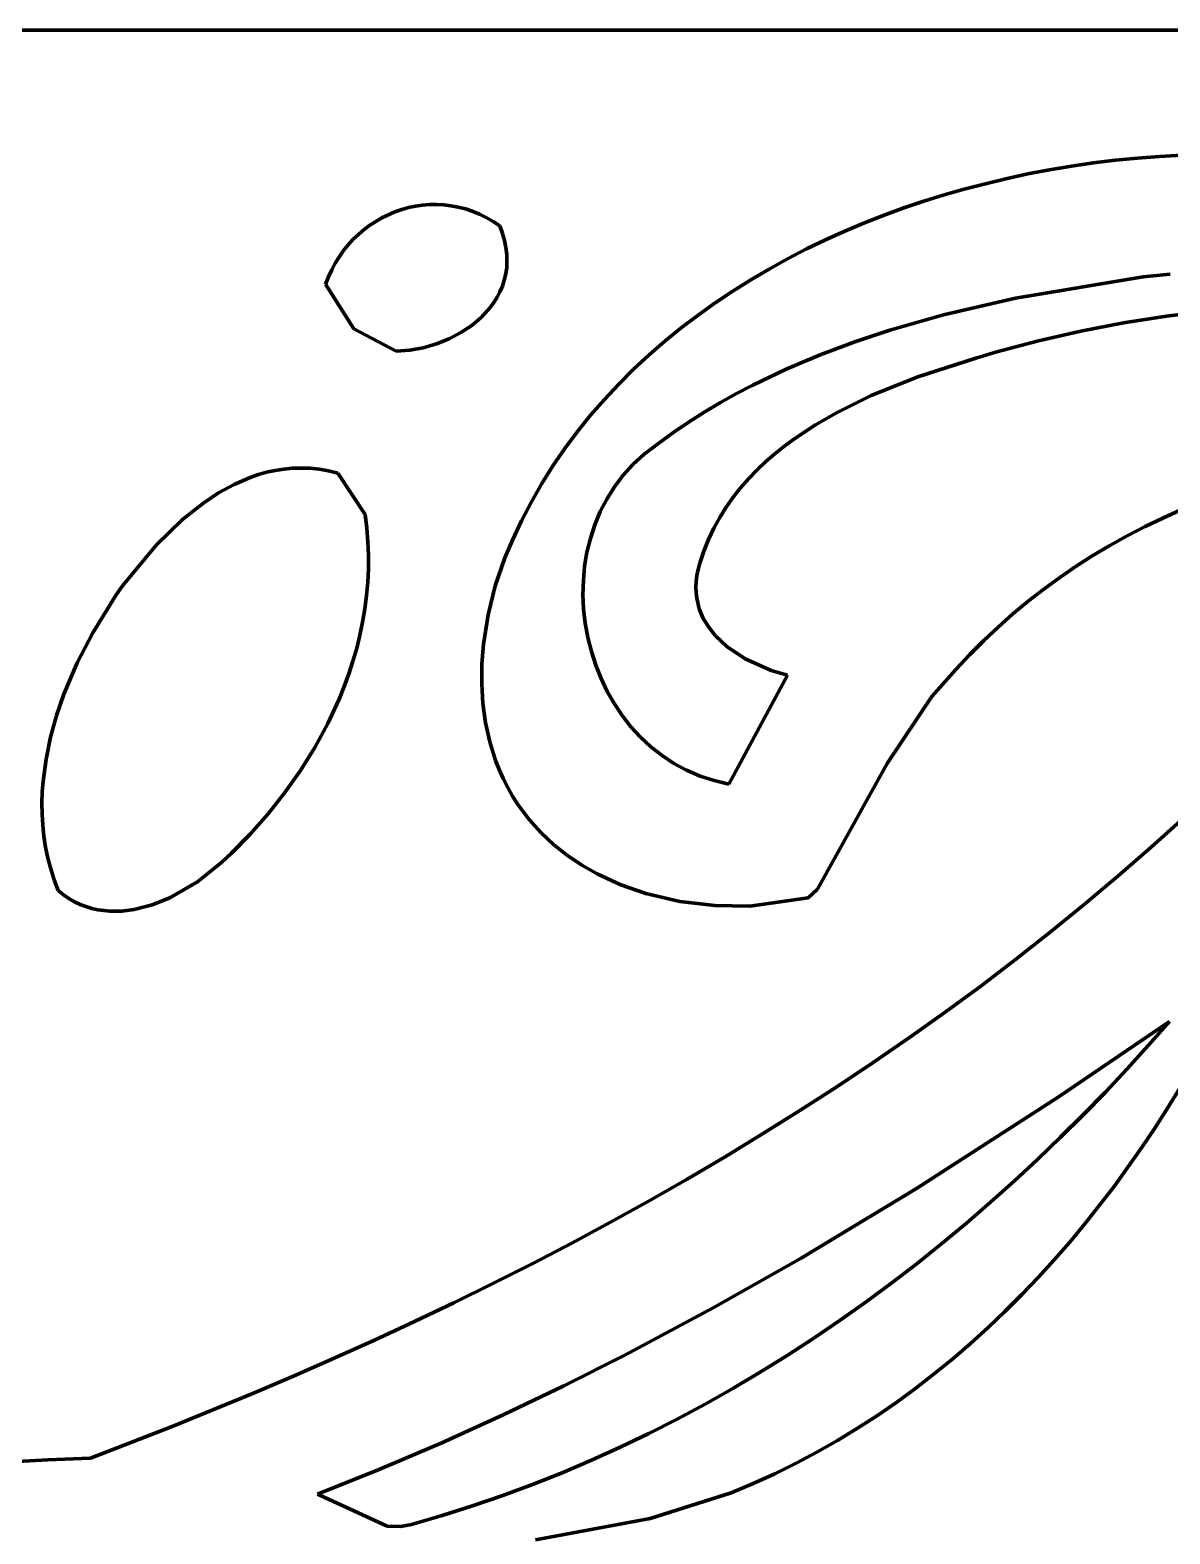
# Model space of a CAD drawing. Header units: millimetres. Extents: x 0 to 12, y 0 to 9.
# Drawn here: x 5.59 to 6.393, y 7.969 to 9.028 of the extents above; entities that cross this region are included whole.
import ezdxf

# ---------------------------------------------------------------- set-up
doc = ezdxf.new("R2010")
doc.units = ezdxf.units.MM
doc.layers.add('color#030303ff', color=7, linetype='CONTINUOUS', lineweight=100)
doc.layers.add('color#ffffffff', color=7, linetype='CONTINUOUS', lineweight=100)

msp = doc.modelspace()

# ---------------------------------------------------------------- linework, layer by layer
at = {"layer": 'color#030303ff'}
for p, q in [((6.3233, 8.9321), (6.3387, 8.9343)), ((6.3387, 8.9343), (6.3542, 8.9362)), ((6.3542, 8.9362), (6.3697, 8.9377)), ((6.3697, 8.9377), (6.3852, 8.9389)), ((6.3852, 8.9389), (6.4008, 8.9398)), ((6.2771, 8.9231), (6.2925, 8.9265)), ((6.2925, 8.9265), (6.3078, 8.9295)), ((6.3078, 8.9295), (6.3233, 8.9321)), ((6.2335, 8.9117), (6.2476, 8.9157)), ((6.2476, 8.9157), (6.2618, 8.9193)), ((6.2618, 8.9193), (6.2771, 8.9231)), ((5.8517, 8.9014), (5.8565, 8.9028)), ((5.8565, 8.9028), (5.8614, 8.9038)), ((5.8614, 8.9038), (5.8663, 8.9045)), ((5.8663, 8.9045), (5.8713, 8.9049)), ((5.8713, 8.9049), (5.8763, 8.905)), ((5.8763, 8.905), (5.8814, 8.9047)), ((5.8814, 8.9047), (5.8864, 8.9041)), ((5.8864, 8.9041), (5.8914, 8.9032)), ((5.8914, 8.9032), (5.8965, 8.9019)), ((6.1913, 8.8975), (6.2053, 8.9026)), ((6.2053, 8.9026), (6.2193, 8.9073)), ((6.2193, 8.9073), (6.2335, 8.9117)), ((5.8292, 8.8904), (5.8378, 8.8956)), ((5.8378, 8.8956), (5.8469, 8.8998)), ((5.8469, 8.8998), (5.8517, 8.9014)), ((5.8965, 8.9019), (5.9014, 8.9002)), ((5.9014, 8.9002), (5.9064, 8.8982)), ((5.9064, 8.8982), (5.9112, 8.8958)), ((5.9112, 8.8958), (5.916, 8.8931)), ((5.916, 8.8931), (5.9207, 8.8899)), ((6.1637, 8.8863), (6.1774, 8.8921)), ((6.1774, 8.8921), (6.1913, 8.8975)), ((5.8176, 8.8805), (5.8213, 8.884)), ((5.8213, 8.884), (5.8252, 8.8873)), ((5.8252, 8.8873), (5.8292, 8.8904)), ((5.9207, 8.8899), (5.9226, 8.8847)), ((5.9226, 8.8847), (5.9241, 8.8797)), ((6.1501, 8.8802), (6.1637, 8.8863)), ((5.8078, 8.8683), (5.8108, 8.8726)), ((5.8108, 8.8726), (5.8141, 8.8767)), ((5.8141, 8.8767), (5.8176, 8.8805)), ((5.9241, 8.8797), (5.9251, 8.8747)), ((5.9251, 8.8747), (5.9257, 8.8699)), ((6.1233, 8.8668), (6.1366, 8.8737)), ((6.1366, 8.8737), (6.1501, 8.8802)), ((5.8024, 8.8591), (5.8049, 8.8638)), ((5.8049, 8.8638), (5.8078, 8.8683)), ((5.9256, 8.8606), (5.9249, 8.8561)), ((5.9258, 8.8652), (5.9256, 8.8606)), ((5.9257, 8.8699), (5.9258, 8.8652)), ((6.1103, 8.8596), (6.1233, 8.8668)), ((5.7981, 8.849), (5.8001, 8.8541)), ((5.8001, 8.8541), (5.8024, 8.8591)), ((5.9239, 8.8518), (5.9226, 8.8476)), ((5.9249, 8.8561), (5.9239, 8.8518)), ((6.0848, 8.8441), (6.0974, 8.852)), ((6.0974, 8.852), (6.1103, 8.8596)), ((6.3736, 8.854), (6.2839, 8.839)), ((6.3927, 8.8559), (6.3736, 8.854)), ((5.8181, 8.8176), (5.7981, 8.849)), ((5.9188, 8.8397), (5.9165, 8.836)), ((5.9209, 8.8436), (5.9188, 8.8397)), ((5.9226, 8.8476), (5.9209, 8.8436)), ((6.0724, 8.8358), (6.0848, 8.8441)), ((6.2839, 8.839), (6.233, 8.8273)), ((5.9139, 8.8324), (5.9079, 8.8258)), ((5.9165, 8.836), (5.9139, 8.8324)), ((6.0603, 8.8271), (6.0724, 8.8358)), ((6.3901, 8.8264), (6.4204, 8.8302)), ((5.8478, 8.8017), (5.8181, 8.8176)), ((5.901, 8.8199), (5.8933, 8.8148)), ((5.9079, 8.8258), (5.901, 8.8199)), ((6.037, 8.8088), (6.0485, 8.8181)), ((6.0485, 8.8181), (6.0603, 8.8271)), ((6.233, 8.8273), (6.1953, 8.8166)), ((6.3299, 8.8158), (6.3599, 8.8216)), ((6.3599, 8.8216), (6.3901, 8.8264)), ((5.885, 8.8104), (5.8761, 8.8069)), ((5.8933, 8.8148), (5.885, 8.8104)), ((6.0258, 8.7991), (6.037, 8.8088)), ((6.1706, 8.8084), (6.1463, 8.7993)), ((6.1953, 8.8166), (6.1706, 8.8084)), ((6.2706, 8.8012), (6.3001, 8.809)), ((6.3001, 8.809), (6.3299, 8.8158)), ((5.8574, 8.8025), (5.8478, 8.8017)), ((5.8669, 8.8042), (5.8574, 8.8025)), ((5.8761, 8.8069), (5.8669, 8.8042)), ((6.0149, 8.789), (6.0258, 8.7991)), ((6.1463, 8.7993), (6.1224, 8.7892)), ((6.2151, 8.7836), (6.2559, 8.7969)), ((6.2559, 8.7969), (6.2706, 8.8012)), ((6.0045, 8.7786), (6.0149, 8.789)), ((6.1224, 8.7892), (6.099, 8.7779)), ((5.9944, 8.7678), (6.0045, 8.7786)), ((6.099, 8.7779), (6.0875, 8.7719)), ((6.1823, 8.7705), (6.2151, 8.7836)), ((5.9847, 8.7567), (5.9944, 8.7678)), ((6.0762, 8.7656), (6.0651, 8.759)), ((6.0875, 8.7719), (6.0762, 8.7656)), ((6.1583, 8.7587), (6.1823, 8.7705)), ((5.9754, 8.7452), (5.9847, 8.7567)), ((6.0651, 8.759), (6.0541, 8.752)), ((6.143, 8.75), (6.1583, 8.7587)), ((5.9666, 8.7333), (5.9754, 8.7452)), ((6.0433, 8.7447), (6.0327, 8.7371)), ((6.0541, 8.752), (6.0433, 8.7447)), ((6.1284, 8.7403), (6.143, 8.75)), ((5.9582, 8.7211), (5.9666, 8.7333)), ((6.0327, 8.7371), (6.0223, 8.7292)), ((6.1146, 8.7298), (6.1214, 8.7352)), ((6.1214, 8.7352), (6.1284, 8.7403)), ((6.0223, 8.7292), (6.0145, 8.7221)), ((6.1019, 8.7182), (6.1081, 8.7241)), ((6.1081, 8.7241), (6.1146, 8.7298)), ((5.7337, 8.708), (5.745, 8.7129)), ((5.745, 8.7129), (5.7508, 8.7149)), ((5.7508, 8.7149), (5.7566, 8.7165)), ((5.7566, 8.7165), (5.7626, 8.7178)), ((5.7626, 8.7178), (5.7687, 8.7188)), ((5.7687, 8.7188), (5.7748, 8.7193)), ((5.7748, 8.7193), (5.781, 8.7195)), ((5.781, 8.7195), (5.7873, 8.7193)), ((5.7873, 8.7193), (5.7937, 8.7186)), ((5.7937, 8.7186), (5.8002, 8.7175)), ((5.8002, 8.7175), (5.8067, 8.7159)), ((5.8067, 8.7159), (5.8259, 8.6867)), ((5.9504, 8.7086), (5.9582, 8.7211)), ((6.0076, 8.7144), (6.0014, 8.7063)), ((6.0145, 8.7221), (6.0076, 8.7144)), ((6.0903, 8.7056), (6.096, 8.7121)), ((6.096, 8.7121), (6.1019, 8.7182)), ((5.7123, 8.6951), (5.7228, 8.7021)), ((5.7228, 8.7021), (5.7337, 8.708)), ((5.943, 8.6957), (5.9504, 8.7086)), ((6.0014, 8.7063), (5.996, 8.6977)), ((6.0851, 8.6989), (6.0903, 8.7056)), ((5.6974, 8.6833), (5.7123, 8.6951)), ((5.9361, 8.6824), (5.943, 8.6957)), ((5.996, 8.6977), (5.9914, 8.6888)), ((6.0756, 8.6847), (6.0801, 8.6919)), ((6.0801, 8.6919), (6.0851, 8.6989)), ((5.679, 8.6655), (5.6974, 8.6833)), ((5.8259, 8.6867), (5.8271, 8.6771)), ((5.9297, 8.6688), (5.9361, 8.6824)), ((5.9914, 8.6888), (5.9876, 8.6796)), ((6.0714, 8.6771), (6.0756, 8.6847)), ((6.3876, 8.6843), (6.375, 8.6783)), ((6.4003, 8.69), (6.3876, 8.6843)), ((5.8271, 8.6771), (5.8279, 8.6676)), ((5.9845, 8.67), (5.9821, 8.6603)), ((5.9876, 8.6796), (5.9845, 8.67)), ((6.0677, 8.6692), (6.0714, 8.6771)), ((6.3625, 8.6719), (6.3503, 8.6651)), ((6.375, 8.6783), (6.3625, 8.6719)), ((5.6551, 8.6367), (5.679, 8.6655)), ((5.8279, 8.6676), (5.8283, 8.6581)), ((5.9244, 8.6562), (5.9297, 8.6688)), ((5.9821, 8.6603), (5.9805, 8.6504)), ((6.0615, 8.6525), (6.0644, 8.661)), ((6.0644, 8.661), (6.0677, 8.6692)), ((6.3503, 8.6651), (6.3383, 8.6579)), ((5.8283, 8.6486), (5.8278, 8.6391)), ((5.8283, 8.6581), (5.8283, 8.6486)), ((5.9176, 8.6366), (5.9244, 8.6562)), ((5.9805, 8.6504), (5.9796, 8.6404)), ((6.0604, 8.6481), (6.0615, 8.6525)), ((6.3265, 8.6504), (6.315, 8.6425)), ((6.3383, 8.6579), (6.3265, 8.6504)), ((5.8278, 8.6391), (5.827, 8.6297)), ((5.9796, 8.6404), (5.9793, 8.6303)), ((6.0588, 8.6356), (6.059, 8.6396)), ((6.059, 8.6396), (6.0595, 8.6438)), ((6.0595, 8.6438), (6.0604, 8.6481)), ((6.315, 8.6425), (6.3037, 8.6343)), ((5.6343, 8.6036), (5.6507, 8.6303)), ((5.6507, 8.6303), (5.6551, 8.6367)), ((5.827, 8.6297), (5.8258, 8.6204)), ((5.9125, 8.6162), (5.9176, 8.6366)), ((5.9793, 8.6303), (5.9798, 8.6202)), ((6.059, 8.6316), (6.0588, 8.6356)), ((6.0594, 8.6278), (6.059, 8.6316)), ((6.0612, 8.6205), (6.0594, 8.6278)), ((6.3037, 8.6343), (6.2927, 8.6257)), ((5.8258, 8.6204), (5.8242, 8.6111)), ((5.9798, 8.6202), (5.9809, 8.6102)), ((6.064, 8.6137), (6.0612, 8.6205)), ((6.2819, 8.6168), (6.2715, 8.6075)), ((6.2927, 8.6257), (6.2819, 8.6168)), ((5.8242, 8.6111), (5.8223, 8.6018)), ((5.9092, 8.5955), (5.9125, 8.6162)), ((5.9809, 8.6102), (5.9827, 8.6002)), ((6.0678, 8.6074), (6.064, 8.6137)), ((6.0724, 8.6016), (6.0678, 8.6074)), ((6.2715, 8.6075), (6.2613, 8.5979)), ((5.6233, 8.5824), (5.6343, 8.6036)), ((5.8223, 8.6018), (5.82, 8.5927)), ((5.9081, 8.5816), (5.9092, 8.5955)), ((5.9827, 8.6002), (5.9852, 8.5904)), ((6.0806, 8.5938), (6.0724, 8.6016)), ((6.2613, 8.5979), (6.2515, 8.588)), ((5.82, 8.5927), (5.8174, 8.5836)), ((5.9852, 8.5904), (5.9883, 8.5808)), ((6.0936, 8.5851), (6.0806, 8.5938)), ((6.1118, 8.577), (6.0936, 8.5851)), ((6.2515, 8.588), (6.2419, 8.5777)), ((5.6139, 8.5604), (5.6233, 8.5824)), ((5.8145, 8.5746), (5.8112, 8.5657)), ((5.8174, 8.5836), (5.8145, 8.5746)), ((5.908, 8.5676), (5.9081, 8.5816)), ((5.9883, 8.5808), (5.9921, 8.5714)), ((6.1232, 8.5738), (6.1118, 8.577)), ((6.2419, 8.5777), (6.225, 8.5588)), ((5.8112, 8.5657), (5.8076, 8.5569)), ((5.9088, 8.5538), (5.908, 8.5676)), ((5.9921, 8.5714), (5.9964, 8.5623)), ((6.0821, 8.4971), (6.1232, 8.5738)), ((5.6087, 8.5454), (5.6139, 8.5604)), ((5.8076, 8.5569), (5.7997, 8.5397)), ((5.9107, 8.5401), (5.9088, 8.5538)), ((5.9964, 8.5623), (6.0014, 8.5536)), ((6.0014, 8.5536), (6.0069, 8.5453)), ((6.225, 8.5588), (6.1935, 8.5116)), ((5.6045, 8.5301), (5.6087, 8.5454)), ((6.0069, 8.5453), (6.0131, 8.5374)), ((5.7997, 8.5397), (5.7906, 8.5229)), ((5.9137, 8.5267), (5.9107, 8.5401)), ((6.0131, 8.5374), (6.0198, 8.5301)), ((5.6013, 8.5147), (5.6045, 8.5301)), ((5.7906, 8.5229), (5.7805, 8.5067)), ((5.9178, 8.5136), (5.9137, 8.5267)), ((6.0198, 8.5301), (6.0271, 8.5233)), ((6.0271, 8.5233), (6.035, 8.5171)), ((5.5992, 8.4992), (5.6013, 8.5147)), ((5.9203, 8.5072), (5.9178, 8.5136)), ((6.035, 8.5171), (6.0433, 8.5116)), ((6.0433, 8.5116), (6.0523, 8.5068)), ((6.1935, 8.5116), (6.1443, 8.4232)), ((5.7805, 8.5067), (5.7695, 8.4911)), ((5.9231, 8.5009), (5.9203, 8.5072)), ((5.9263, 8.4947), (5.9231, 8.5009)), ((6.0523, 8.5068), (6.0617, 8.5027)), ((6.0617, 8.5027), (6.0716, 8.4995)), ((5.5984, 8.4837), (5.5987, 8.4915)), ((5.5987, 8.4915), (5.5992, 8.4992)), ((5.7695, 8.4911), (5.7576, 8.4762)), ((5.9297, 8.4886), (5.9263, 8.4947)), ((6.0716, 8.4995), (6.0821, 8.4971)), ((5.5985, 8.4759), (5.5984, 8.4837)), ((5.9335, 8.4827), (5.9297, 8.4886)), ((5.9376, 8.477), (5.9335, 8.4827)), ((5.599, 8.4681), (5.5985, 8.4759)), ((5.7576, 8.4762), (5.7451, 8.4619)), ((5.9415, 8.4721), (5.9376, 8.477)), ((5.9499, 8.4628), (5.9415, 8.4721)), ((6.3792, 8.4526), (6.4022, 8.4734)), ((5.5998, 8.4604), (5.599, 8.4681)), ((5.601, 8.4527), (5.5998, 8.4604)), ((5.7451, 8.4619), (5.7318, 8.4485)), ((5.9589, 8.4544), (5.9499, 8.4628)), ((5.6026, 8.4449), (5.601, 8.4527)), ((5.7318, 8.4485), (5.725, 8.4421)), ((5.9685, 8.4468), (5.9589, 8.4544)), ((6.3559, 8.4322), (6.3792, 8.4526)), ((5.6046, 8.4373), (5.6026, 8.4449)), ((5.607, 8.4297), (5.6046, 8.4373)), ((5.725, 8.4421), (5.708, 8.4283)), ((5.9786, 8.44), (5.9685, 8.4468)), ((5.9893, 8.4339), (5.9786, 8.44)), ((5.6098, 8.4221), (5.607, 8.4297)), ((5.708, 8.4283), (5.6885, 8.417)), ((6.006, 8.4262), (5.9893, 8.4339)), ((6.0235, 8.4201), (6.006, 8.4262)), ((6.3322, 8.4123), (6.3559, 8.4322)), ((5.6136, 8.4191), (5.6098, 8.4221)), ((5.6174, 8.4165), (5.6136, 8.4191)), ((5.6213, 8.4142), (5.6174, 8.4165)), ((5.6885, 8.417), (5.6761, 8.412)), ((6.0476, 8.4144), (6.0235, 8.4201)), ((6.1379, 8.4169), (6.0968, 8.4111)), ((6.1443, 8.4232), (6.1379, 8.4169)), ((5.6253, 8.4123), (5.6213, 8.4142)), ((5.6294, 8.4108), (5.6253, 8.4123)), ((5.6335, 8.4095), (5.6294, 8.4108)), ((5.6377, 8.4085), (5.6335, 8.4095)), ((5.6462, 8.4075), (5.6377, 8.4085)), ((5.6547, 8.4076), (5.6462, 8.4075)), ((5.6633, 8.4087), (5.6547, 8.4076)), ((5.6761, 8.412), (5.6633, 8.4087)), ((6.0722, 8.4115), (6.0476, 8.4144)), ((6.0968, 8.4111), (6.0722, 8.4115)), ((6.3082, 8.3928), (6.3322, 8.4123)), ((6.2839, 8.3736), (6.3082, 8.3928)), ((6.2593, 8.3549), (6.2839, 8.3736)), ((6.2344, 8.3366), (6.2593, 8.3549)), ((6.2092, 8.3187), (6.2344, 8.3366)), ((6.3923, 8.33), (6.3139, 8.2767)), ((6.3775, 8.3132), (6.3923, 8.33)), ((6.1837, 8.3011), (6.2092, 8.3187)), ((6.3625, 8.2967), (6.3775, 8.3132)), ((6.158, 8.284), (6.1837, 8.3011)), ((6.3471, 8.2803), (6.3625, 8.2967)), ((6.132, 8.2672), (6.158, 8.284)), ((6.3315, 8.2643), (6.3471, 8.2803)), ((6.3995, 8.2831), (6.3908, 8.2689)), ((6.1058, 8.2508), (6.132, 8.2672)), ((6.3139, 8.2767), (6.2142, 8.2124)), ((6.3908, 8.2689), (6.3818, 8.2549)), ((6.3156, 8.2485), (6.3315, 8.2643)), ((6.0794, 8.2347), (6.1058, 8.2508)), ((6.2994, 8.2329), (6.3156, 8.2485)), ((6.3818, 8.2549), (6.3726, 8.241)), ((6.3726, 8.241), (6.363, 8.2273)), ((6.0527, 8.219), (6.0794, 8.2347)), ((6.283, 8.2177), (6.2994, 8.2329)), ((6.363, 8.2273), (6.3532, 8.2139)), ((6.0258, 8.2037), (6.0527, 8.219)), ((6.2662, 8.2027), (6.283, 8.2177)), ((5.9987, 8.1887), (6.0258, 8.2037)), ((6.2142, 8.2124), (6.1329, 8.1634)), ((6.3532, 8.2139), (6.343, 8.2006)), ((6.2492, 8.1881), (6.2662, 8.2027)), ((6.343, 8.2006), (6.3326, 8.1875)), ((5.9714, 8.174), (5.9987, 8.1887)), ((6.232, 8.1737), (6.2492, 8.1881)), ((6.3326, 8.1875), (6.322, 8.1747)), ((5.944, 8.1597), (5.9714, 8.174)), ((6.2145, 8.1597), (6.232, 8.1737)), ((6.322, 8.1747), (6.311, 8.1621)), ((6.1329, 8.1634), (6.071, 8.1283)), ((6.311, 8.1621), (6.2998, 8.1498)), ((5.9163, 8.1457), (5.944, 8.1597)), ((6.1967, 8.146), (6.2145, 8.1597)), ((5.8885, 8.132), (5.9163, 8.1457)), ((6.1787, 8.1327), (6.1967, 8.146)), ((6.2998, 8.1498), (6.2883, 8.1378)), ((5.8606, 8.1187), (5.8885, 8.132)), ((6.1604, 8.1197), (6.1787, 8.1327)), ((6.2883, 8.1378), (6.2765, 8.126)), ((6.071, 8.1283), (6.0083, 8.0948)), ((6.1419, 8.1071), (6.1604, 8.1197)), ((6.2765, 8.126), (6.2645, 8.1146)), ((5.8325, 8.1056), (5.8606, 8.1187)), ((6.2645, 8.1146), (6.2522, 8.1034)), ((5.8042, 8.0929), (5.8325, 8.1056)), ((6.1231, 8.0949), (6.1419, 8.1071)), ((6.2522, 8.1034), (6.2396, 8.0926)), ((5.7759, 8.0805), (5.8042, 8.0929)), ((6.0083, 8.0948), (5.9659, 8.0735)), ((6.1041, 8.0831), (6.1231, 8.0949)), ((6.2396, 8.0926), (6.2267, 8.0821)), ((5.7474, 8.0683), (5.7759, 8.0805)), ((6.0848, 8.0717), (6.1041, 8.0831)), ((6.2267, 8.0821), (6.2136, 8.0719)), ((5.6902, 8.0449), (5.7474, 8.0683)), ((5.9659, 8.0735), (5.9232, 8.053)), ((6.0654, 8.0607), (6.0848, 8.0717)), ((6.2136, 8.0719), (6.2002, 8.0621)), ((6.0457, 8.0501), (6.0654, 8.0607)), ((6.2002, 8.0621), (6.1866, 8.0527)), ((5.6326, 8.0226), (5.6902, 8.0449)), ((5.9232, 8.053), (5.88, 8.0334)), ((6.0257, 8.04), (6.0457, 8.0501)), ((6.1866, 8.0527), (6.1726, 8.0437)), ((6.0056, 8.0303), (6.0257, 8.04)), ((6.1584, 8.035), (6.144, 8.0268)), ((6.1726, 8.0437), (6.1584, 8.035)), ((5.88, 8.0334), (5.8364, 8.0148)), ((5.9852, 8.0211), (6.0056, 8.0303)), ((6.144, 8.0268), (6.1293, 8.019)), ((5.5726, 8.0197), (5.6026, 8.0215)), ((5.6026, 8.0215), (5.6326, 8.0226)), ((5.8364, 8.0148), (5.7924, 7.9972)), ((5.9646, 8.0123), (5.9852, 8.0211)), ((6.1293, 8.019), (6.1143, 8.0116)), ((5.9228, 7.9963), (5.9438, 8.0041)), ((5.9438, 8.0041), (5.9646, 8.0123)), ((6.0991, 8.0047), (6.0836, 7.9982)), ((6.1143, 8.0116), (6.0991, 8.0047)), ((5.7924, 7.9972), (5.7946, 7.9964)), ((5.7946, 7.9964), (5.8415, 7.9748)), ((5.9015, 7.989), (5.9228, 7.9963)), ((6.0836, 7.9982), (6.0265, 7.9801)), ((5.8585, 7.976), (5.8801, 7.9823)), ((5.8801, 7.9823), (5.9015, 7.989)), ((5.8415, 7.9748), (5.8511, 7.9745)), ((5.8511, 7.9745), (5.8585, 7.976)), ((6.0265, 7.9801), (5.9459, 7.9651))]:
    msp.add_line(p, q, dxfattribs=at)
at = {"layer": 'color#ffffffff'}
for p, q in [((0, 9.0278), (12.0278, 9.0278)), ((6.3387, 8.9343), (6.3233, 8.9321)), ((6.3542, 8.9362), (6.3387, 8.9343)), ((6.3697, 8.9377), (6.3542, 8.9362)), ((6.3852, 8.9389), (6.3697, 8.9377)), ((6.4008, 8.9398), (6.3852, 8.9389)), ((6.2925, 8.9265), (6.2771, 8.9231)), ((6.3078, 8.9295), (6.2925, 8.9265)), ((6.3233, 8.9321), (6.3078, 8.9295)), ((6.2476, 8.9157), (6.2335, 8.9117)), ((6.2618, 8.9193), (6.2476, 8.9157)), ((6.2771, 8.9231), (6.2618, 8.9193)), ((5.8565, 8.9028), (5.8517, 8.9014)), ((5.8614, 8.9038), (5.8565, 8.9028)), ((5.8663, 8.9045), (5.8614, 8.9038)), ((5.8713, 8.9049), (5.8663, 8.9045)), ((5.8763, 8.905), (5.8713, 8.9049)), ((5.8814, 8.9047), (5.8763, 8.905)), ((5.8864, 8.9041), (5.8814, 8.9047)), ((5.8914, 8.9032), (5.8864, 8.9041)), ((5.8965, 8.9019), (5.8914, 8.9032)), ((6.2053, 8.9026), (6.1913, 8.8975)), ((6.2193, 8.9073), (6.2053, 8.9026)), ((6.2335, 8.9117), (6.2193, 8.9073)), ((5.8378, 8.8956), (5.8292, 8.8904)), ((5.8469, 8.8998), (5.8378, 8.8956)), ((5.8517, 8.9014), (5.8469, 8.8998)), ((5.9014, 8.9002), (5.8965, 8.9019)), ((5.9064, 8.8982), (5.9014, 8.9002)), ((5.9112, 8.8958), (5.9064, 8.8982)), ((5.916, 8.8931), (5.9112, 8.8958)), ((5.9207, 8.8899), (5.916, 8.8931)), ((6.1774, 8.8921), (6.1637, 8.8863)), ((6.1913, 8.8975), (6.1774, 8.8921)), ((5.8213, 8.884), (5.8176, 8.8805)), ((5.8252, 8.8873), (5.8213, 8.884)), ((5.8292, 8.8904), (5.8252, 8.8873)), ((5.9226, 8.8847), (5.9207, 8.8899)), ((5.9241, 8.8797), (5.9226, 8.8847)), ((6.1637, 8.8863), (6.1501, 8.8802)), ((5.8108, 8.8726), (5.8078, 8.8683)), ((5.8141, 8.8767), (5.8108, 8.8726)), ((5.8176, 8.8805), (5.8141, 8.8767)), ((5.9251, 8.8747), (5.9241, 8.8797)), ((5.9257, 8.8699), (5.9251, 8.8747)), ((6.1366, 8.8737), (6.1233, 8.8668)), ((6.1501, 8.8802), (6.1366, 8.8737)), ((5.8049, 8.8638), (5.8024, 8.8591)), ((5.8078, 8.8683), (5.8049, 8.8638)), ((5.9249, 8.8561), (5.9256, 8.8606)), ((5.9256, 8.8606), (5.9258, 8.8652)), ((5.9258, 8.8652), (5.9257, 8.8699)), ((6.1233, 8.8668), (6.1103, 8.8596)), ((5.8001, 8.8541), (5.7981, 8.849)), ((5.8024, 8.8591), (5.8001, 8.8541)), ((5.9226, 8.8476), (5.9239, 8.8518)), ((5.9239, 8.8518), (5.9249, 8.8561)), ((6.0974, 8.852), (6.0848, 8.8441)), ((6.1103, 8.8596), (6.0974, 8.852)), ((6.2839, 8.839), (6.3736, 8.854)), ((6.3736, 8.854), (6.3927, 8.8559)), ((5.7981, 8.849), (5.8181, 8.8176)), ((5.9165, 8.836), (5.9188, 8.8397)), ((5.9188, 8.8397), (5.9209, 8.8436)), ((5.9209, 8.8436), (5.9226, 8.8476)), ((6.0848, 8.8441), (6.0724, 8.8358)), ((6.233, 8.8273), (6.2839, 8.839)), ((5.9079, 8.8258), (5.9139, 8.8324)), ((5.9139, 8.8324), (5.9165, 8.836)), ((6.0724, 8.8358), (6.0603, 8.8271)), ((6.4204, 8.8302), (6.3901, 8.8264)), ((5.8181, 8.8176), (5.8478, 8.8017)), ((5.8933, 8.8148), (5.901, 8.8199)), ((5.901, 8.8199), (5.9079, 8.8258)), ((6.0485, 8.8181), (6.037, 8.8088)), ((6.0603, 8.8271), (6.0485, 8.8181)), ((6.1953, 8.8166), (6.233, 8.8273)), ((6.3599, 8.8216), (6.3299, 8.8158)), ((6.3901, 8.8264), (6.3599, 8.8216)), ((5.8761, 8.8069), (5.885, 8.8104)), ((5.885, 8.8104), (5.8933, 8.8148)), ((6.037, 8.8088), (6.0258, 8.7991)), ((6.1463, 8.7993), (6.1706, 8.8084)), ((6.1706, 8.8084), (6.1953, 8.8166)), ((6.3001, 8.809), (6.2706, 8.8012)), ((6.3299, 8.8158), (6.3001, 8.809)), ((5.8478, 8.8017), (5.8574, 8.8025)), ((5.8574, 8.8025), (5.8669, 8.8042)), ((5.8669, 8.8042), (5.8761, 8.8069)), ((6.0258, 8.7991), (6.0149, 8.789)), ((6.1224, 8.7892), (6.1463, 8.7993)), ((6.2559, 8.7969), (6.2151, 8.7836)), ((6.2706, 8.8012), (6.2559, 8.7969)), ((6.0149, 8.789), (6.0045, 8.7786)), ((6.099, 8.7779), (6.1224, 8.7892)), ((6.0045, 8.7786), (5.9944, 8.7678)), ((6.0875, 8.7719), (6.099, 8.7779)), ((6.2151, 8.7836), (6.1823, 8.7705)), ((5.9944, 8.7678), (5.9847, 8.7567)), ((6.0651, 8.759), (6.0762, 8.7656)), ((6.0762, 8.7656), (6.0875, 8.7719)), ((6.1823, 8.7705), (6.1583, 8.7587)), ((5.9847, 8.7567), (5.9754, 8.7452)), ((6.0541, 8.752), (6.0651, 8.759)), ((6.1583, 8.7587), (6.143, 8.75)), ((5.9754, 8.7452), (5.9666, 8.7333)), ((6.0327, 8.7371), (6.0433, 8.7447)), ((6.0433, 8.7447), (6.0541, 8.752)), ((6.143, 8.75), (6.1284, 8.7403)), ((5.9666, 8.7333), (5.9582, 8.7211)), ((6.0223, 8.7292), (6.0327, 8.7371)), ((6.1214, 8.7352), (6.1146, 8.7298)), ((6.1284, 8.7403), (6.1214, 8.7352)), ((6.0145, 8.7221), (6.0223, 8.7292)), ((6.1081, 8.7241), (6.1019, 8.7182)), ((6.1146, 8.7298), (6.1081, 8.7241)), ((5.745, 8.7129), (5.7337, 8.708)), ((5.7508, 8.7149), (5.745, 8.7129)), ((5.7566, 8.7165), (5.7508, 8.7149)), ((5.7626, 8.7178), (5.7566, 8.7165)), ((5.7687, 8.7188), (5.7626, 8.7178)), ((5.7748, 8.7193), (5.7687, 8.7188)), ((5.781, 8.7195), (5.7748, 8.7193)), ((5.7873, 8.7193), (5.781, 8.7195)), ((5.7937, 8.7186), (5.7873, 8.7193)), ((5.8002, 8.7175), (5.7937, 8.7186)), ((5.8067, 8.7159), (5.8002, 8.7175)), ((5.8259, 8.6867), (5.8067, 8.7159)), ((5.9582, 8.7211), (5.9504, 8.7086)), ((6.0014, 8.7063), (6.0076, 8.7144)), ((6.0076, 8.7144), (6.0145, 8.7221)), ((6.096, 8.7121), (6.0903, 8.7056)), ((6.1019, 8.7182), (6.096, 8.7121)), ((5.7228, 8.7021), (5.7123, 8.6951)), ((5.7337, 8.708), (5.7228, 8.7021)), ((5.9504, 8.7086), (5.943, 8.6957)), ((5.996, 8.6977), (6.0014, 8.7063)), ((6.0903, 8.7056), (6.0851, 8.6989)), ((5.7123, 8.6951), (5.6974, 8.6833)), ((5.943, 8.6957), (5.9361, 8.6824)), ((5.9914, 8.6888), (5.996, 8.6977)), ((6.0801, 8.6919), (6.0756, 8.6847)), ((6.0851, 8.6989), (6.0801, 8.6919)), ((5.6974, 8.6833), (5.679, 8.6655)), ((5.8271, 8.6771), (5.8259, 8.6867)), ((5.9361, 8.6824), (5.9297, 8.6688)), ((5.9876, 8.6796), (5.9914, 8.6888)), ((6.0756, 8.6847), (6.0714, 8.6771)), ((6.375, 8.6783), (6.3876, 8.6843)), ((6.3876, 8.6843), (6.4003, 8.69)), ((5.8279, 8.6676), (5.8271, 8.6771)), ((5.9821, 8.6603), (5.9845, 8.67)), ((5.9845, 8.67), (5.9876, 8.6796)), ((6.0714, 8.6771), (6.0677, 8.6692)), ((6.3503, 8.6651), (6.3625, 8.6719)), ((6.3625, 8.6719), (6.375, 8.6783)), ((5.679, 8.6655), (5.6551, 8.6367)), ((5.8283, 8.6581), (5.8279, 8.6676)), ((5.9297, 8.6688), (5.9244, 8.6562)), ((5.9805, 8.6504), (5.9821, 8.6603)), ((6.0644, 8.661), (6.0615, 8.6525)), ((6.0677, 8.6692), (6.0644, 8.661)), ((6.3383, 8.6579), (6.3503, 8.6651)), ((5.8278, 8.6391), (5.8283, 8.6486)), ((5.8283, 8.6486), (5.8283, 8.6581)), ((5.9244, 8.6562), (5.9176, 8.6366)), ((5.9796, 8.6404), (5.9805, 8.6504)), ((6.0615, 8.6525), (6.0604, 8.6481)), ((6.315, 8.6425), (6.3265, 8.6504)), ((6.3265, 8.6504), (6.3383, 8.6579)), ((5.827, 8.6297), (5.8278, 8.6391)), ((5.9793, 8.6303), (5.9796, 8.6404)), ((6.059, 8.6396), (6.0588, 8.6356)), ((6.0595, 8.6438), (6.059, 8.6396)), ((6.0604, 8.6481), (6.0595, 8.6438)), ((6.3037, 8.6343), (6.315, 8.6425)), ((5.6507, 8.6303), (5.6343, 8.6036)), ((5.6551, 8.6367), (5.6507, 8.6303)), ((5.8258, 8.6204), (5.827, 8.6297)), ((5.9176, 8.6366), (5.9125, 8.6162)), ((5.9798, 8.6202), (5.9793, 8.6303)), ((6.0588, 8.6356), (6.059, 8.6316)), ((6.059, 8.6316), (6.0594, 8.6278)), ((6.0594, 8.6278), (6.0612, 8.6205)), ((6.2927, 8.6257), (6.3037, 8.6343)), ((5.8242, 8.6111), (5.8258, 8.6204)), ((5.9809, 8.6102), (5.9798, 8.6202)), ((6.0612, 8.6205), (6.064, 8.6137)), ((6.2715, 8.6075), (6.2819, 8.6168)), ((6.2819, 8.6168), (6.2927, 8.6257)), ((5.8223, 8.6018), (5.8242, 8.6111)), ((5.9125, 8.6162), (5.9092, 8.5955)), ((5.9827, 8.6002), (5.9809, 8.6102)), ((6.064, 8.6137), (6.0678, 8.6074)), ((6.0678, 8.6074), (6.0724, 8.6016)), ((6.2613, 8.5979), (6.2715, 8.6075)), ((5.6343, 8.6036), (5.6233, 8.5824)), ((5.82, 8.5927), (5.8223, 8.6018)), ((5.9092, 8.5955), (5.9081, 8.5816)), ((5.9852, 8.5904), (5.9827, 8.6002)), ((6.0724, 8.6016), (6.0806, 8.5938)), ((6.2515, 8.588), (6.2613, 8.5979)), ((5.8174, 8.5836), (5.82, 8.5927)), ((5.9883, 8.5808), (5.9852, 8.5904)), ((6.0806, 8.5938), (6.0936, 8.5851)), ((6.0936, 8.5851), (6.1118, 8.577)), ((6.2419, 8.5777), (6.2515, 8.588)), ((5.6233, 8.5824), (5.6139, 8.5604)), ((5.8112, 8.5657), (5.8145, 8.5746)), ((5.8145, 8.5746), (5.8174, 8.5836)), ((5.9081, 8.5816), (5.908, 8.5676)), ((5.9921, 8.5714), (5.9883, 8.5808)), ((6.1118, 8.577), (6.1232, 8.5738)), ((6.225, 8.5588), (6.2419, 8.5777)), ((5.8076, 8.5569), (5.8112, 8.5657)), ((5.908, 8.5676), (5.9088, 8.5538)), ((5.9964, 8.5623), (5.9921, 8.5714)), ((6.1232, 8.5738), (6.0821, 8.4971)), ((5.6139, 8.5604), (5.6087, 8.5454)), ((5.7997, 8.5397), (5.8076, 8.5569)), ((5.9088, 8.5538), (5.9107, 8.5401)), ((6.0014, 8.5536), (5.9964, 8.5623)), ((6.0069, 8.5453), (6.0014, 8.5536)), ((6.1935, 8.5116), (6.225, 8.5588)), ((5.6087, 8.5454), (5.6045, 8.5301)), ((6.0131, 8.5374), (6.0069, 8.5453)), ((5.7906, 8.5229), (5.7997, 8.5397)), ((5.9107, 8.5401), (5.9137, 8.5267)), ((6.0198, 8.5301), (6.0131, 8.5374)), ((5.6045, 8.5301), (5.6013, 8.5147)), ((5.7805, 8.5067), (5.7906, 8.5229)), ((5.9137, 8.5267), (5.9178, 8.5136)), ((6.0271, 8.5233), (6.0198, 8.5301)), ((6.035, 8.5171), (6.0271, 8.5233)), ((5.6013, 8.5147), (5.5992, 8.4992)), ((5.9178, 8.5136), (5.9203, 8.5072)), ((6.0433, 8.5116), (6.035, 8.5171)), ((6.0523, 8.5068), (6.0433, 8.5116)), ((6.1443, 8.4232), (6.1935, 8.5116)), ((5.7695, 8.4911), (5.7805, 8.5067)), ((5.9203, 8.5072), (5.9231, 8.5009)), ((5.9231, 8.5009), (5.9263, 8.4947)), ((6.0617, 8.5027), (6.0523, 8.5068)), ((6.0716, 8.4995), (6.0617, 8.5027)), ((5.5987, 8.4915), (5.5984, 8.4837)), ((5.5992, 8.4992), (5.5987, 8.4915)), ((5.7576, 8.4762), (5.7695, 8.4911)), ((5.9263, 8.4947), (5.9297, 8.4886)), ((6.0821, 8.4971), (6.0716, 8.4995)), ((5.5984, 8.4837), (5.5985, 8.4759)), ((5.9297, 8.4886), (5.9335, 8.4827)), ((5.9335, 8.4827), (5.9376, 8.477)), ((5.5985, 8.4759), (5.599, 8.4681)), ((5.7451, 8.4619), (5.7576, 8.4762)), ((5.9376, 8.477), (5.9415, 8.4721)), ((5.9415, 8.4721), (5.9499, 8.4628)), ((6.4022, 8.4734), (6.3792, 8.4526)), ((5.599, 8.4681), (5.5998, 8.4604)), ((5.5998, 8.4604), (5.601, 8.4527)), ((5.7318, 8.4485), (5.7451, 8.4619)), ((5.9499, 8.4628), (5.9589, 8.4544)), ((5.601, 8.4527), (5.6026, 8.4449)), ((5.725, 8.4421), (5.7318, 8.4485)), ((5.9589, 8.4544), (5.9685, 8.4468)), ((6.3792, 8.4526), (6.3559, 8.4322)), ((5.6026, 8.4449), (5.6046, 8.4373)), ((5.6046, 8.4373), (5.607, 8.4297)), ((5.708, 8.4283), (5.725, 8.4421)), ((5.9685, 8.4468), (5.9786, 8.44)), ((5.9786, 8.44), (5.9893, 8.4339)), ((5.607, 8.4297), (5.6098, 8.4221)), ((5.6885, 8.417), (5.708, 8.4283)), ((5.9893, 8.4339), (6.006, 8.4262)), ((6.006, 8.4262), (6.0235, 8.4201)), ((6.3559, 8.4322), (6.3322, 8.4123)), ((5.6098, 8.4221), (5.6136, 8.4191)), ((5.6136, 8.4191), (5.6174, 8.4165)), ((5.6174, 8.4165), (5.6213, 8.4142)), ((5.6761, 8.412), (5.6885, 8.417)), ((6.0235, 8.4201), (6.0476, 8.4144)), ((6.0968, 8.4111), (6.1379, 8.4169)), ((6.1379, 8.4169), (6.1443, 8.4232)), ((5.6213, 8.4142), (5.6253, 8.4123)), ((5.6253, 8.4123), (5.6294, 8.4108)), ((5.6294, 8.4108), (5.6335, 8.4095)), ((5.6335, 8.4095), (5.6377, 8.4085)), ((5.6377, 8.4085), (5.6462, 8.4075)), ((5.6462, 8.4075), (5.6547, 8.4076)), ((5.6547, 8.4076), (5.6633, 8.4087)), ((5.6633, 8.4087), (5.6761, 8.412)), ((6.0476, 8.4144), (6.0722, 8.4115)), ((6.0722, 8.4115), (6.0968, 8.4111)), ((6.3322, 8.4123), (6.3082, 8.3928)), ((6.3082, 8.3928), (6.2839, 8.3736)), ((6.2839, 8.3736), (6.2593, 8.3549)), ((6.2593, 8.3549), (6.2344, 8.3366)), ((6.2344, 8.3366), (6.2092, 8.3187)), ((6.3139, 8.2767), (6.3923, 8.33)), ((6.3923, 8.33), (6.3775, 8.3132)), ((6.2092, 8.3187), (6.1837, 8.3011)), ((6.3775, 8.3132), (6.3625, 8.2967)), ((6.1837, 8.3011), (6.158, 8.284)), ((6.3625, 8.2967), (6.3471, 8.2803)), ((6.158, 8.284), (6.132, 8.2672)), ((6.3471, 8.2803), (6.3315, 8.2643)), ((6.3908, 8.2689), (6.3995, 8.2831)), ((6.132, 8.2672), (6.1058, 8.2508)), ((6.2142, 8.2124), (6.3139, 8.2767)), ((6.3818, 8.2549), (6.3908, 8.2689)), ((6.3315, 8.2643), (6.3156, 8.2485)), ((6.1058, 8.2508), (6.0794, 8.2347)), ((6.3156, 8.2485), (6.2994, 8.2329)), ((6.3726, 8.241), (6.3818, 8.2549)), ((6.363, 8.2273), (6.3726, 8.241)), ((6.0794, 8.2347), (6.0527, 8.219)), ((6.2994, 8.2329), (6.283, 8.2177)), ((6.3532, 8.2139), (6.363, 8.2273)), ((6.0527, 8.219), (6.0258, 8.2037)), ((6.283, 8.2177), (6.2662, 8.2027)), ((6.0258, 8.2037), (5.9987, 8.1887)), ((6.1329, 8.1634), (6.2142, 8.2124)), ((6.343, 8.2006), (6.3532, 8.2139)), ((6.2662, 8.2027), (6.2492, 8.1881)), ((6.3326, 8.1875), (6.343, 8.2006)), ((5.9987, 8.1887), (5.9714, 8.174)), ((6.2492, 8.1881), (6.232, 8.1737)), ((6.322, 8.1747), (6.3326, 8.1875)), ((5.9714, 8.174), (5.944, 8.1597)), ((6.232, 8.1737), (6.2145, 8.1597)), ((6.311, 8.1621), (6.322, 8.1747)), ((6.071, 8.1283), (6.1329, 8.1634)), ((6.2998, 8.1498), (6.311, 8.1621)), ((5.944, 8.1597), (5.9163, 8.1457)), ((6.2145, 8.1597), (6.1967, 8.146)), ((5.9163, 8.1457), (5.8885, 8.132)), ((6.1967, 8.146), (6.1787, 8.1327)), ((6.2883, 8.1378), (6.2998, 8.1498)), ((5.8885, 8.132), (5.8606, 8.1187)), ((6.1787, 8.1327), (6.1604, 8.1197)), ((6.2765, 8.126), (6.2883, 8.1378)), ((6.0083, 8.0948), (6.071, 8.1283)), ((6.1604, 8.1197), (6.1419, 8.1071)), ((6.2645, 8.1146), (6.2765, 8.126)), ((5.8606, 8.1187), (5.8325, 8.1056)), ((6.2522, 8.1034), (6.2645, 8.1146)), ((5.8325, 8.1056), (5.8042, 8.0929)), ((6.1419, 8.1071), (6.1231, 8.0949)), ((6.2396, 8.0926), (6.2522, 8.1034)), ((5.8042, 8.0929), (5.7759, 8.0805)), ((5.9659, 8.0735), (6.0083, 8.0948)), ((6.1231, 8.0949), (6.1041, 8.0831)), ((6.2267, 8.0821), (6.2396, 8.0926)), ((5.7759, 8.0805), (5.7474, 8.0683)), ((6.1041, 8.0831), (6.0848, 8.0717)), ((6.2136, 8.0719), (6.2267, 8.0821)), ((5.7474, 8.0683), (5.6902, 8.0449)), ((5.9232, 8.053), (5.9659, 8.0735)), ((6.0848, 8.0717), (6.0654, 8.0607)), ((6.2002, 8.0621), (6.2136, 8.0719)), ((6.0654, 8.0607), (6.0457, 8.0501)), ((6.1866, 8.0527), (6.2002, 8.0621)), ((5.6902, 8.0449), (5.6326, 8.0226)), ((5.88, 8.0334), (5.9232, 8.053)), ((6.0457, 8.0501), (6.0257, 8.04)), ((6.1726, 8.0437), (6.1866, 8.0527)), ((6.0257, 8.04), (6.0056, 8.0303)), ((6.144, 8.0268), (6.1584, 8.035)), ((6.1584, 8.035), (6.1726, 8.0437)), ((5.8364, 8.0148), (5.88, 8.0334)), ((6.0056, 8.0303), (5.9852, 8.0211)), ((6.1293, 8.019), (6.144, 8.0268)), ((5.6026, 8.0215), (5.5726, 8.0197)), ((5.6326, 8.0226), (5.6026, 8.0215)), ((5.7924, 7.9972), (5.8364, 8.0148)), ((5.9852, 8.0211), (5.9646, 8.0123)), ((6.1143, 8.0116), (6.1293, 8.019)), ((5.9438, 8.0041), (5.9228, 7.9963)), ((5.9646, 8.0123), (5.9438, 8.0041)), ((6.0836, 7.9982), (6.0991, 8.0047)), ((6.0991, 8.0047), (6.1143, 8.0116)), ((5.7946, 7.9964), (5.7924, 7.9972)), ((5.8415, 7.9748), (5.7946, 7.9964)), ((5.9228, 7.9963), (5.9015, 7.989)), ((6.0265, 7.9801), (6.0836, 7.9982)), ((5.8801, 7.9823), (5.8585, 7.976)), ((5.9015, 7.989), (5.8801, 7.9823)), ((5.8511, 7.9745), (5.8415, 7.9748)), ((5.8585, 7.976), (5.8511, 7.9745)), ((5.9459, 7.9651), (6.0265, 7.9801))]:
    msp.add_line(p, q, dxfattribs=at)

doc.saveas('drawing.dxf')
